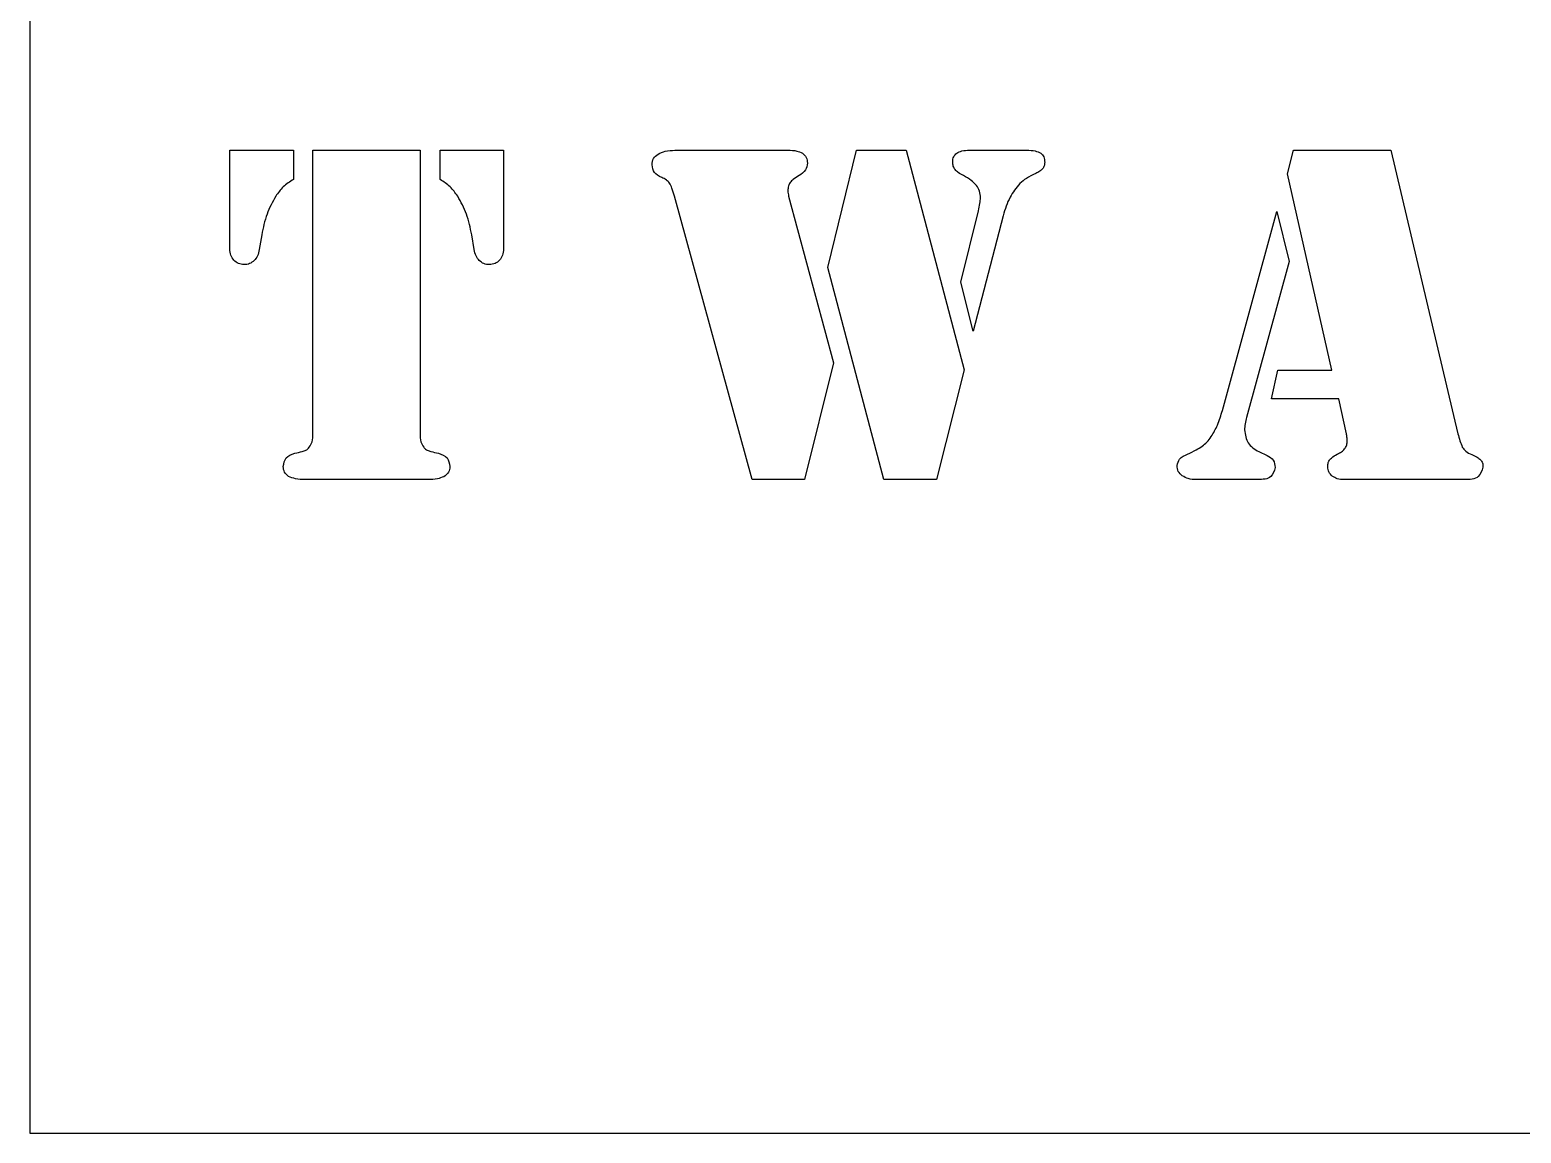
# Model space of a CAD drawing. Header units: millimetres. Extents: x 0 to 850, y -340 to 510.
# Drawn here: x 0 to 230.9, y -340 to -169.1 of the extents above; entities that cross this region are included whole.
import ezdxf

# ---------------------------------------------------------------- set-up
doc = ezdxf.new("R2010")
doc.units = ezdxf.units.MM
doc.layers.get('0').update_dxf_attribs({"linetype": 'CONTINUOUS'})

msp = doc.modelspace()

# ---------------------------------------------------------------- linework, layer by layer
for p, q in [((30.97, -203.05), (30.97, -187.77)), ((30.97, -187.77), (40.8, -187.77)), ((40.8, -187.77), (40.8, -192.29)), ((43.83, -231.67), (43.83, -187.77)), ((43.83, -187.77), (60.42, -187.77)), ((60.42, -187.77), (60.42, -231.67)), ((63.52, -192.29), (63.52, -187.77)), ((63.52, -187.77), (73.34, -187.77)), ((73.34, -187.77), (73.34, -203.05)), ((99.88, -187.77), (117.37, -187.77)), ((145.46, -187.77), (154.36, -187.77)), ((194.72, -191.43), (195.65, -187.77)), ((195.65, -187.77), (210.71, -187.77)), ((210.71, -187.77), (221.1, -231.67)), ((201.59, -221.81), (194.72, -191.43)), ((111.84, -238.77), (99.81, -194.87)), ((117.48, -194.87), (124.43, -220.69)), ((144.12, -208.21), (146.85, -197.15)), ((150.7, -197.9), (146.06, -215.79)), ((184.63, -228.05), (193.08, -197.26)), ((193.08, -197.26), (194.98, -204.99)), ((35.91, -200.88), (35.53, -203.16)), ((68.79, -203.16), (68.41, -200.88)), ((194.98, -204.99), (188.37, -229.13)), ((146.06, -215.79), (144.12, -208.21)), ((124.43, -220.69), (119.91, -238.77)), ((192.22, -226.25), (193.22, -221.81)), ((193.22, -221.81), (201.59, -221.81)), ((202.64, -226.25), (192.22, -226.25)), ((203.84, -231.67), (202.64, -226.25)), ((190.27, -234.44), (191.58, -235.03)), ((61.69, -238.77), (42.56, -238.77)), ((119.91, -238.77), (111.84, -238.77)), ((190.09, -238.77), (180.6, -238.77)), ((222.07, -238.77), (203.42, -238.77))]:
    msp.add_line(p, q)
for points in [[(850, 510), (0, 510), (0, -340), (850, -340)], [(132.24, -238.77), (123.53, -205.93), (127.98, -187.77), (135.68, -187.77), (144.64, -221.77), (140.38, -238.77)]]:
    msp.add_lwpolyline(points, close=True)
for points, knots in [([(96.33, -190.01), (96.37, -189.67), (96.45, -188.99), (96.99, -188.56), (97.27, -188.35)], [0, 0, 0, 0, 0.1159392, 0.2328844, 0.2328844, 0.2328844, 0.2328844]), ([(97.27, -188.35), (97.63, -188.18), (98.46, -187.8), (99.37, -187.78), (99.88, -187.77)], [0, 0, 0, 0, 0.1414224, 0.3180697, 0.3180697, 0.3180697, 0.3180697]), ([(117.37, -187.77), (117.84, -187.77), (118.62, -187.77), (119.33, -188.09), (119.61, -188.22)], [0, 0, 0, 0, 0.1631712, 0.2717345, 0.2717345, 0.2717345, 0.2717345]), ([(119.61, -188.22), (119.84, -188.42), (120.3, -188.83), (120.36, -189.44), (120.39, -189.75)], [0, 0, 0, 0, 0.1043087, 0.2090799, 0.2090799, 0.2090799, 0.2090799]), ([(142.89, -189.6), (142.9, -189.31), (142.93, -188.76), (143.32, -188.38), (143.5, -188.2)], [0, 0, 0, 0, 0.1000093, 0.1859101, 0.1859101, 0.1859101, 0.1859101]), ([(143.5, -188.2), (143.76, -188.08), (144.38, -187.78), (145.07, -187.77), (145.46, -187.77)], [0, 0, 0, 0, 0.1013165, 0.2387121, 0.2387121, 0.2387121, 0.2387121]), ([(154.36, -187.77), (154.8, -187.77), (155.55, -187.77), (156.23, -188.08), (156.5, -188.2)], [0, 0, 0, 0, 0.1538169, 0.2602485, 0.2602485, 0.2602485, 0.2602485]), ([(156.5, -188.2), (156.68, -188.38), (157.08, -188.77), (157.11, -189.33), (157.12, -189.64)], [0, 0, 0, 0, 0.0867542, 0.1900071, 0.1900071, 0.1900071, 0.1900071]), ([(97.83, -191.99), (97.39, -191.77), (96.56, -191.35), (96.41, -190.44), (96.33, -190.01)], [0, 0, 0, 0, 0.1615983, 0.3079175, 0.3079175, 0.3079175, 0.3079175]), ([(120.39, -189.75), (120.32, -190.13), (120.17, -190.96), (119.47, -191.44), (119.09, -191.69)], [0, 0, 0, 0, 0.1310459, 0.285913, 0.285913, 0.285913, 0.285913]), ([(143.24, -190.76), (143.14, -190.59), (142.92, -190.24), (142.9, -189.82), (142.89, -189.6)], [0, 0, 0, 0, 0.0680716, 0.144611, 0.144611, 0.144611, 0.144611]), ([(144.53, -191.69), (144.26, -191.55), (143.78, -191.3), (143.4, -190.92), (143.24, -190.76)], [0, 0, 0, 0, 0.1084594, 0.1881828, 0.1881828, 0.1881828, 0.1881828]), ([(155.74, -191.36), (155.24, -191.59), (154.34, -192), (153.6, -192.64), (153.27, -192.93)], [0, 0, 0, 0, 0.1936687, 0.3453807, 0.3453807, 0.3453807, 0.3453807]), ([(156.8, -190.63), (156.67, -190.76), (156.36, -191.07), (155.96, -191.25), (155.74, -191.36)], [0, 0, 0, 0, 0.066938, 0.1527547, 0.1527547, 0.1527547, 0.1527547]), ([(157.12, -189.64), (157.11, -189.83), (157.09, -190.18), (156.9, -190.49), (156.8, -190.63)], [0, 0, 0, 0, 0.0649608, 0.1242048, 0.1242048, 0.1242048, 0.1242048]), ([(40.8, -192.29), (40.25, -192.64), (39.18, -193.33), (38.44, -194.37), (38.07, -194.87)], [0, 0, 0, 0, 0.2279208, 0.4450308, 0.4450308, 0.4450308, 0.4450308]), ([(66.24, -194.87), (65.87, -194.37), (65.12, -193.34), (64.06, -192.65), (63.52, -192.29)], [0, 0, 0, 0, 0.2185074, 0.4446619, 0.4446619, 0.4446619, 0.4446619]), ([(99.04, -192.85), (98.89, -192.68), (98.55, -192.3), (98.08, -192.1), (97.83, -191.99)], [0, 0, 0, 0, 0.0796477, 0.1769687, 0.1769687, 0.1769687, 0.1769687]), ([(99.81, -194.87), (99.69, -194.45), (99.5, -193.75), (99.17, -193.1), (99.04, -192.85)], [0, 0, 0, 0, 0.1544814, 0.254501, 0.254501, 0.254501, 0.254501]), ([(117.69, -192.76), (117.59, -192.93), (117.38, -193.34), (117.37, -193.79), (117.37, -194.05)], [0, 0, 0, 0, 0.0691218, 0.1580752, 0.1580752, 0.1580752, 0.1580752]), ([(119.09, -191.69), (118.78, -191.87), (118.26, -192.17), (117.85, -192.59), (117.69, -192.76)], [0, 0, 0, 0, 0.1254217, 0.2078209, 0.2078209, 0.2078209, 0.2078209]), ([(146.57, -193.21), (146.31, -192.93), (145.71, -192.31), (144.95, -191.91), (144.53, -191.69)], [0, 0, 0, 0, 0.1329102, 0.3002625, 0.3002625, 0.3002625, 0.3002625]), ([(147.18, -195.13), (147.16, -194.77), (147.12, -194.08), (146.75, -193.49), (146.57, -193.21)], [0, 0, 0, 0, 0.1238619, 0.2410922, 0.2410922, 0.2410922, 0.2410922]), ([(153.27, -192.93), (152.73, -193.6), (151.53, -195.08), (150.99, -196.91), (150.7, -197.9)], [0, 0, 0, 0, 0.3040324, 0.6642874, 0.6642874, 0.6642874, 0.6642874]), ([(38.07, -194.87), (37.58, -195.78), (36.55, -197.67), (36.12, -199.78), (35.91, -200.88)], [0, 0, 0, 0, 0.3627122, 0.7561023, 0.7561023, 0.7561023, 0.7561023]), ([(68.41, -200.88), (68.19, -199.78), (67.77, -197.67), (66.74, -195.78), (66.24, -194.87)], [0, 0, 0, 0, 0.3933901, 0.7561021, 0.7561021, 0.7561021, 0.7561021]), ([(117.37, -194.05), (117.37, -194.19), (117.38, -194.46), (117.45, -194.73), (117.48, -194.87)], [0, 0, 0, 0, 0.04846354, 0.09781642, 0.09781642, 0.09781642, 0.09781642]), ([(146.85, -197.15), (146.94, -196.76), (147.11, -196.1), (147.16, -195.42), (147.18, -195.13)], [0, 0, 0, 0, 0.1394563, 0.2410379, 0.2410379, 0.2410379, 0.2410379]), ([(31.59, -204.81), (31.41, -204.56), (31.03, -204.04), (30.99, -203.39), (30.97, -203.05)], [0, 0, 0, 0, 0.1061977, 0.2229982, 0.2229982, 0.2229982, 0.2229982]), ([(35.53, -203.16), (35.46, -203.5), (35.32, -204.13), (34.92, -204.63), (34.73, -204.86)], [0, 0, 0, 0, 0.118887, 0.2239026, 0.2239026, 0.2239026, 0.2239026]), ([(69.59, -204.86), (69.4, -204.63), (69, -204.13), (68.86, -203.5), (68.79, -203.16)], [0, 0, 0, 0, 0.1050153, 0.2239024, 0.2239024, 0.2239024, 0.2239024]), ([(73.34, -203.05), (73.32, -203.39), (73.28, -204.04), (72.91, -204.56), (72.73, -204.81)], [0, 0, 0, 0, 0.1168006, 0.2229983, 0.2229983, 0.2229983, 0.2229983]), ([(33.18, -205.48), (32.87, -205.45), (32.27, -205.4), (31.81, -205), (31.59, -204.81)], [0, 0, 0, 0, 0.1057131, 0.2077171, 0.2077171, 0.2077171, 0.2077171]), ([(34.73, -204.86), (34.51, -205.04), (34.06, -205.41), (33.47, -205.46), (33.18, -205.48)], [0, 0, 0, 0, 0.0982916, 0.2004629, 0.2004629, 0.2004629, 0.2004629]), ([(71.14, -205.48), (70.84, -205.46), (70.26, -205.41), (69.81, -205.04), (69.59, -204.86)], [0, 0, 0, 0, 0.1021715, 0.2004631, 0.2004631, 0.2004631, 0.2004631]), ([(72.73, -204.81), (72.5, -205), (72.05, -205.4), (71.45, -205.45), (71.14, -205.48)], [0, 0, 0, 0, 0.1020038, 0.2077174, 0.2077174, 0.2077174, 0.2077174]), ([(182.91, -232.12), (183.25, -231.54), (184, -230.25), (184.41, -228.82), (184.63, -228.05)], [0, 0, 0, 0, 0.2379447, 0.5218549, 0.5218549, 0.5218549, 0.5218549]), ([(188.37, -229.13), (188.28, -229.47), (188.11, -230.1), (188.08, -230.76), (188.07, -231.07)], [0, 0, 0, 0, 0.1215761, 0.2318171, 0.2318171, 0.2318171, 0.2318171]), ([(43.27, -233.76), (43.43, -233.49), (43.81, -232.85), (43.82, -232.1), (43.83, -231.67)], [0, 0, 0, 0, 0.1105745, 0.2587472, 0.2587472, 0.2587472, 0.2587472]), ([(60.42, -231.67), (60.42, -232.1), (60.43, -232.85), (60.81, -233.49), (60.98, -233.76)], [0, 0, 0, 0, 0.1481728, 0.258747, 0.258747, 0.258747, 0.258747]), ([(181.51, -233.6), (181.76, -233.39), (182.28, -232.95), (182.69, -232.41), (182.91, -232.12)], [0, 0, 0, 0, 0.1128419, 0.2401082, 0.2401082, 0.2401082, 0.2401082]), ([(188.07, -231.07), (188.16, -231.8), (188.36, -233.28), (189.63, -234.05), (190.27, -234.44)], [0, 0, 0, 0, 0.2460584, 0.4968028, 0.4968028, 0.4968028, 0.4968028]), ([(203.65, -233.91), (203.74, -233.75), (203.92, -233.4), (203.94, -233), (203.95, -232.79)], [0, 0, 0, 0, 0.0649383, 0.1379961, 0.1379961, 0.1379961, 0.1379961]), ([(203.95, -232.79), (203.94, -232.59), (203.94, -232.22), (203.87, -231.85), (203.84, -231.67)], [0, 0, 0, 0, 0.0704069, 0.1327353, 0.1327353, 0.1327353, 0.1327353]), ([(221.1, -231.67), (221.2, -232.04), (221.38, -232.73), (221.65, -233.41), (221.77, -233.73)], [0, 0, 0, 0, 0.1338902, 0.2545345, 0.2545345, 0.2545345, 0.2545345]), ([(39.23, -236.75), (39.32, -236.25), (39.5, -235.21), (40.5, -234.87), (41.02, -234.7)], [0, 0, 0, 0, 0.1657591, 0.3452034, 0.3452034, 0.3452034, 0.3452034]), ([(41.02, -234.7), (41.41, -234.6), (41.99, -234.46), (42.56, -234.29), (42.74, -234.23)], [0, 0, 0, 0, 0.1408664, 0.2095478, 0.2095478, 0.2095478, 0.2095478]), ([(42.74, -234.23), (42.84, -234.18), (43.05, -234.07), (43.19, -233.87), (43.27, -233.76)], [0, 0, 0, 0, 0.03628468, 0.08342515, 0.08342515, 0.08342515, 0.08342515]), ([(60.98, -233.76), (61.07, -233.87), (61.22, -234.07), (61.44, -234.18), (61.54, -234.23)], [0, 0, 0, 0, 0.04935559, 0.08657687, 0.08657687, 0.08657687, 0.08657687]), ([(61.54, -234.23), (61.72, -234.29), (62.29, -234.46), (62.87, -234.6), (63.26, -234.7)], [0, 0, 0, 0, 0.0686814, 0.2095478, 0.2095478, 0.2095478, 0.2095478]), ([(63.26, -234.7), (63.78, -234.87), (64.78, -235.21), (64.96, -236.25), (65.05, -236.75)], [0, 0, 0, 0, 0.1794443, 0.3452034, 0.3452034, 0.3452034, 0.3452034]), ([(177.61, -236.6), (177.71, -236.25), (177.95, -235.39), (178.78, -235.02), (179.25, -234.81)], [0, 0, 0, 0, 0.1261203, 0.2992451, 0.2992451, 0.2992451, 0.2992451]), ([(179.25, -234.81), (179.7, -234.61), (180.49, -234.26), (181.21, -233.79), (181.51, -233.6)], [0, 0, 0, 0, 0.1737462, 0.3022875, 0.3022875, 0.3022875, 0.3022875]), ([(191.58, -235.03), (191.94, -235.25), (192.65, -235.68), (192.76, -236.5), (192.81, -236.9)], [0, 0, 0, 0, 0.1398718, 0.2766356, 0.2766356, 0.2766356, 0.2766356]), ([(201.26, -235.67), (201.42, -235.52), (201.82, -235.15), (202.31, -234.89), (202.6, -234.74)], [0, 0, 0, 0, 0.075569, 0.193357, 0.193357, 0.193357, 0.193357]), ([(202.6, -234.74), (202.83, -234.62), (203.23, -234.41), (203.52, -234.07), (203.65, -233.91)], [0, 0, 0, 0, 0.0878296, 0.15778, 0.15778, 0.15778, 0.15778]), ([(221.77, -233.73), (221.94, -233.96), (222.32, -234.49), (222.92, -234.74), (223.26, -234.88)], [0, 0, 0, 0, 0.0990534, 0.2263981, 0.2263981, 0.2263981, 0.2263981]), ([(223.26, -234.88), (223.55, -235.01), (224.04, -235.22), (224.44, -235.56), (224.61, -235.71)], [0, 0, 0, 0, 0.1081176, 0.1863791, 0.1863791, 0.1863791, 0.1863791]), ([(40.07, -238.27), (39.83, -238.08), (39.33, -237.69), (39.27, -237.07), (39.23, -236.75)], [0, 0, 0, 0, 0.1049005, 0.21165, 0.21165, 0.21165, 0.21165]), ([(65.05, -236.75), (65, -237.07), (64.9, -237.72), (64.36, -238.12), (64.08, -238.32)], [0, 0, 0, 0, 0.1071748, 0.225326, 0.225326, 0.225326, 0.225326]), ([(178.41, -238.19), (178.18, -237.98), (177.7, -237.55), (177.64, -236.92), (177.61, -236.6)], [0, 0, 0, 0, 0.1074597, 0.2161036, 0.2161036, 0.2161036, 0.2161036]), ([(192.81, -236.9), (192.65, -237.44), (192.25, -238.72), (190.88, -238.75), (190.09, -238.77)], [0, 0, 0, 0, 0.1833188, 0.4301706, 0.4301706, 0.4301706, 0.4301706]), ([(200.96, -236.79), (200.96, -236.57), (200.97, -236.17), (201.17, -235.82), (201.26, -235.67)], [0, 0, 0, 0, 0.0774231, 0.1383701, 0.1383701, 0.1383701, 0.1383701]), ([(201.63, -238.23), (201.43, -238.03), (201.04, -237.63), (200.99, -237.07), (200.96, -236.79)], [0, 0, 0, 0, 0.0949923, 0.1920832, 0.1920832, 0.1920832, 0.1920832]), ([(224.98, -236.83), (224.8, -237.39), (224.37, -238.73), (222.91, -238.76), (222.07, -238.77)], [0, 0, 0, 0, 0.1916639, 0.4550791, 0.4550791, 0.4550791, 0.4550791]), ([(224.61, -235.71), (224.72, -235.86), (224.95, -236.2), (224.97, -236.61), (224.98, -236.83)], [0, 0, 0, 0, 0.06597, 0.1414988, 0.1414988, 0.1414988, 0.1414988]), ([(42.56, -238.77), (42.07, -238.76), (41.21, -238.75), (40.41, -238.41), (40.07, -238.27)], [0, 0, 0, 0, 0.1704269, 0.3007869, 0.3007869, 0.3007869, 0.3007869]), ([(64.08, -238.32), (63.76, -238.45), (63, -238.77), (62.17, -238.77), (61.69, -238.77)], [0, 0, 0, 0, 0.1188646, 0.2886081, 0.2886081, 0.2886081, 0.2886081]), ([(180.6, -238.77), (180.17, -238.76), (179.4, -238.73), (178.72, -238.36), (178.41, -238.19)], [0, 0, 0, 0, 0.1465972, 0.2692834, 0.2692834, 0.2692834, 0.2692834]), ([(203.42, -238.77), (203.08, -238.76), (202.43, -238.73), (201.89, -238.39), (201.63, -238.23)], [0, 0, 0, 0, 0.1197463, 0.2236968, 0.2236968, 0.2236968, 0.2236968])]:
    msp.add_open_spline(points, degree=3, knots=knots)

doc.saveas('drawing.dxf')
